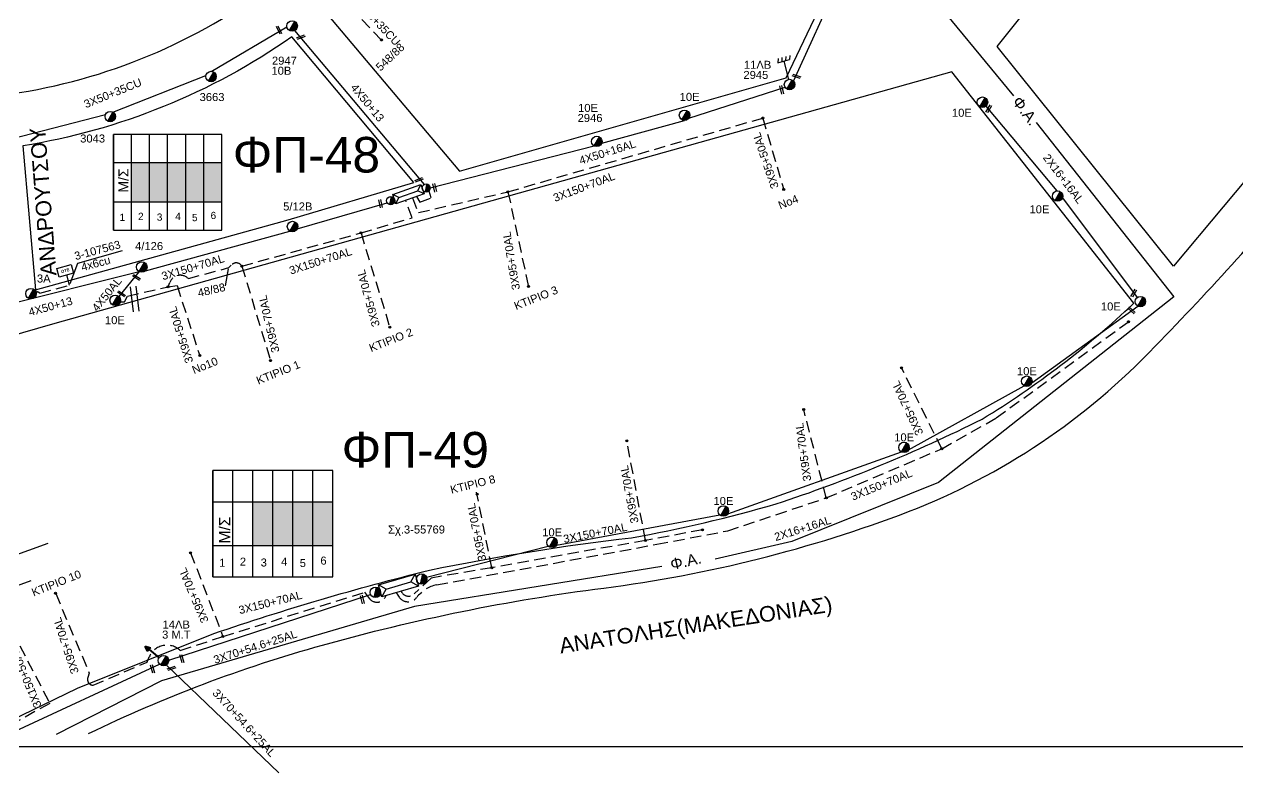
# Model space of a CAD drawing. Header units: millimetres. Extents: x 898 to 3196, y 765 to 1779.
# Drawn here: x 1080 to 1352.8, y 765.3 to 933.7 of the extents above; entities that cross this region are included whole.
import ezdxf
from ezdxf.enums import TextEntityAlignment as Align

# ---------------------------------------------------------------- set-up
doc = ezdxf.new("R2010")
doc.units = ezdxf.units.MM
doc.linetypes.add('DASHED', pattern=[19.05, 12.7, -6.35])
for name, color, linetype in [('Pillar OTE', 7, 'Continuous'), ('Ασφαλειοκιβώτια Χ.Τ 6 αναχωρήσεων', 7, 'Continuous'), ('Γείωση', 7, 'Continuous'), ('Γυμνά εναέρια ΧΤ (3Φ)   3x50+35CU', 7, 'Continuous'), ('Γυμνά εναέρια ΧΤ (3Φ)   4x50AL', 7, 'Continuous'), ('Γυμνά εναέρια ΧΤ και ΦΟΠ (1Φ)   2x16+16AL', 7, 'Continuous'), ('Γυμνά εναέρια ΧΤ και ΦΟΠ (3Φ)   4x50+16AL', 7, 'Continuous'), ('Επίτονοι', 7, 'Continuous'), ('Επιγραφές - Σχήματα', 7, 'Continuous'), ('Καλώδια ΧΤ   3x150+50AL', 7, 'DASHED'), ('Καλώδια ΧΤ   3x150+70AL', 7, 'DASHED'), ('Καλώδια ΧΤ   3x95+35CU', 7, 'DASHED'), ('Καλώδια ΧΤ   3x95+70AL', 7, 'SYN_LINE'), ('Καλώδια ΧΤ   4x50+13', 7, 'SYN_LINE'), ('Μηχανική τομή', 7, 'Continuous'), ('Στύλος ΦΜ', 7, 'Continuous'), ('Στύλος ΦΜ @ 1', 7, 'Continuous'), ('Συνδέσεις', 7, 'Continuous'), ('Συνεστραμμένα ΧΤ   3x70+54.6+25AL', 7, 'SYN_LINE'), ('Τομή', 7, 'Continuous'), ('Υποσταθμός εναέριος 2 στύλων', 7, 'Continuous'), ('Υποσταθμός πόλεως', 7, 'Continuous'), ('Υπόβαθρο ΔΕΗ', 7, 'Continuous'), ('Υπόγεια καλώδια Παροχών ΧΤ   4x50AL', 7, 'DASHED'), ('Υπόγεια καλώδια Παροχών ΧΤ   4x6', 7, 'DASHED')]:
    doc.layers.add(name, color=color, linetype=linetype)
doc.styles.add('ar', font='arial.ttf')
doc.styles.get("Standard").update_dxf_attribs({"font": 'arial.ttf'})
doc.linetypes.add('SYN_LINE', pattern='A,0.5,-0.0001,["/\\/\\/\\/",Standard,S=0.1,R=0,X=0,Y=-0.05],-0.25', length=0.7501)
doc.dimstyles.new('ISO-25', dxfattribs={"dimtxt": 2.5, "dimasz": 2.5, "dimexe": 1.25, "dimexo": 0.625, "dimtad": 1, "dimtxsty": 'Standard', "dimcen": 2.5, "dimadec": 0, "dimazin": 0, "dimtfac": 1, "dimtmove": 0, "dimatfit": 3, "dimfxl": 1, "dimarcsym": 0})

# ---------------------------------------------------------------- blocks, each defined once
blk = doc.blocks.new('ΥΠΟΣΤΑΘΜΟΣ ΕΝΑΕΡΙΟΣ ΕΠΙ 2 ΣΤΥΛΩΝ')
at = {"layer": 'Υποσταθμός εναέριος 2 στύλων', "linetype": 'Continuous'}
for points in [[(-11.97, -2.11, 0.574793), (-8.45, -0.07, 0.268822), (-9.64, 1.98)], [(9.68, -2.15, 0.574793), (13.19, -0.1, 0.268822), (12.01, 1.95)]]:
    blk.add_hatch(color=256, dxfattribs=at).paths.add_polyline_path(points)
for p, q in [((-11.97, -2.11), (-9.64, 1.98)), ((9.68, -2.15), (12.01, 1.95))]:
    blk.add_line(p, q, dxfattribs=at)
for centre in [(-10.81, -0.07), (10.84, -0.1)]:
    blk.add_circle(centre, 2.36, dxfattribs=at)
at = {"layer": 'Υποσταθμός πόλεως', "linetype": 'Continuous', "ltscale": 40}
blk.add_lwpolyline([(-8.57, 2.82), (8.57, 2.82), (8.57, -2.82), (-8.57, -2.82)], close=True, dxfattribs=at)
for points in [[(-5.75, 0), (-8.57, 2.82)], [(-8.57, -2.82), (-5.75, 0)], [(-5.75, 0), (5.75, 0)], [(5.75, 0), (8.57, 2.82)], [(8.57, -2.82), (5.75, 0)]]:
    blk.add_lwpolyline(points, dxfattribs=at)
at = {"layer": 'Υποσταθμός εναέριος 2 στύλων', "ltscale": 40, "flags": 1}
for tag, p in [('ΜΕΤΑΣΧΗΜΑΤΙΣΜΟΣ', (14.09, 2.51)), ('ΙΣΧΥΣ', (14.07, -0.28)), ('ΑΡΙΘΜΟΣ', (14.19, -3))]:
    blk.add_attdef(tag, p, '', height=1.8, dxfattribs=at)
blk = doc.blocks.new('ΥΠΑΡΧΩΝ ΤΣΙΜΕΝΤΕΝΙΟΣ ΣΤΥΛΟΣ')
at = {"layer": 'Στύλος ΦΜ'}
blk.add_hatch(color=7, dxfattribs=at).paths.add_polyline_path([(-1.29, -2.28, 0.574793), (2.62, 0, 0.268822), (1.3, 2.27)])
at = {"layer": 'Στύλος ΦΜ', "color": 7}
blk.add_line((-1.29, -2.28), (1.3, 2.27), dxfattribs=at)
blk.add_circle((0, 0), 2.62, dxfattribs=at)
at = {"layer": 'Στύλος ΦΜ', "flags": 4}
for tag, p in [('ΤΥΠΟΣ', (-4.91, 3.03)), ('ΑΡΙΘΜΟΣ', (-4.68, 8.05))]:
    blk.add_attdef(tag, p, '', height=4, dxfattribs=at)
blk = doc.blocks.new('ΤΟΜΗ')
at = {"layer": 'Τομή', "ltscale": 40}
for p, q in [((-5.68, 0), (5.68, 0)), ((5.68, -2.33), (-5.68, -2.33))]:
    blk.add_line(p, q, dxfattribs=at)
blk = doc.blocks.new('A$C76D1674A')
at = {"layer": 'Τομή', "xscale": 0.5, "yscale": 0.5, "zscale": 0.5}
blk.add_blockref('ΤΟΜΗ', (2.84, 1.17), dxfattribs=at)
blk = doc.blocks.new('ΕΠΙΤΟΝΟΣ')
at = {"layer": 'Επίτονοι', "lineweight": 40, "ltscale": 40}
blk.add_hatch(color=256, dxfattribs=at).paths.add_polyline_path([(-1.13, 6.47), (0, 9.1), (1.13, 6.47)])
for p, q in [((-1.13, 6.47), (0, 9.1)), ((1.13, 6.47), (-1.13, 6.47)), ((-1.13, 6.47), (0, 6.47)), ((0, 9.1), (1.13, 6.47)), ((0, 6.47), (0, 0))]:
    blk.add_line(p, q, dxfattribs=at)
blk = doc.blocks.new('ΓΕΙΩΣΗ')
at = {"layer": 'Γείωση', "ltscale": 40}
for p, q in [((-2.34, 11.45), (-3, 9.45)), ((-0.34, 11.45), (-1, 9.45)), ((0, 9.45), (0, 0)), ((1.66, 11.45), (1, 9.45)), ((3.66, 11.45), (3, 9.45))]:
    blk.add_line(p, q, dxfattribs=at)
blk.add_lwpolyline([(-3, 9.45), (3, 9.45)], dxfattribs=at)
blk = doc.blocks.new('ΑΣΦΑΛΕΙΟΚΙΒΩΤΙΟ ΥΠΟΣΤΑΘΜΟΥ 6 ΑΝΑΧΩΡΗΣΕΩΝ')
at = {"layer": 'Ασφαλειοκιβώτια Χ.Τ 6 αναχωρήσεων', "ltscale": 40}
for p, q in [((-23.91, 27), (23.91, 27)), ((-9.83, 27), (-9.83, -27)), ((9.83, 27), (9.83, -27)), ((-23.91, 18), (23.91, 18)), ((-23.91, 9), (23.91, 9)), ((-23.91, 0), (23.91, 0)), ((-23.91, -9), (23.91, -9)), ((-23.91, -18), (23.91, -18))]:
    blk.add_line(p, q, dxfattribs=at)
at = {"layer": 'Ασφαλειοκιβώτια Χ.Τ 6 αναχωρήσεων'}
blk.add_lwpolyline([(-23.91, -27), (23.91, -27), (23.91, 27), (-23.91, 27)], close=True, dxfattribs=at)
for s, p in [('1', (-19.31, 24.1)), ('2', (-18.83, 14.81)), ('3', (-19.2, 5.42)), ('4', (-18.79, -3.79)), ('5', (-19.44, -12.15)), ('6', (-18.35, -21.45))]:
    blk.add_text(s, height=3.6, rotation=270, dxfattribs=at).set_placement(p)
at = {"layer": 'Ασφαλειοκιβώτια Χ.Τ 6 αναχωρήσεων', "ltscale": 40}
for tag, height, p in [('ΟΝΟΜΑ', 5, (-0.27, 31.68)), ('ΚΕΙΜΕΝΟ 1', 2, (16.95, 22.41)), ('ΚΕΙΜΕΝΟ 2', 2, (16.95, 13.71)), ('ΚΕΙΜΕΝΟ 3', 2, (16.95, 4.31)), ('ΚΕΙΜΕΝΟ 4', 2, (16.95, -4.67)), ('ΚΕΙΜΕΝΟ 5', 2, (16.95, -13.51)), ('ΚΕΙΜΕΝΟ 6', 2, (16.95, -22.43)), ('ΣΧ', 2, (-0.21, -29.21))]:
    blk.add_attdef(tag, text='', height=height, dxfattribs=at).set_placement(p, align=Align.MIDDLE_CENTER)
blk = doc.blocks.new('_ΣΥΝΔΕΣΗ')
at = {"layer": 'Συνδέσεις', "linetype": 'SYN_LINE', "ltscale": 40}
blk.add_hatch(color=256, dxfattribs=at).paths.add_polyline_path([(0.5, -0.01, 1), (-0.5, -0.01, 1)])
at = {"layer": 'Συνδέσεις'}
blk.add_circle((0, -0.01), 0.5, dxfattribs=at)
blk = doc.blocks.new('ΜΗΧΑΝΙΚΗ ΤΟΜΗ')
at = {"layer": 'Μηχανική τομή', "ltscale": 40}
for p, q in [((-1.89, 0.78), (1.89, 0.78)), ((1.89, 0), (-1.89, 0))]:
    blk.add_line(p, q, dxfattribs=at)
blk = doc.blocks.new('PILLAR ΟΤΕ')
at = {"layer": 'Pillar OTE', "ltscale": 40}
blk.add_lwpolyline([(-3.31, 2.02), (3.39, 2.02), (3.39, -1.99), (-3.31, -1.99)], close=True, dxfattribs=at)
at = {"layer": 'Pillar OTE', "insert": (-1.81, 0.71), "char_height": 1.3575, "width": 109.961, "attachment_point": 1}
blk.add_mtext('{\\fArial|b1|i0|c161|p34;OTE}', dxfattribs=at)

msp = doc.modelspace()

# ---------------------------------------------------------------- hatches: boundary and pattern name
at = {"layer": 'Τομή', "linetype": 'Continuous'}
for color, points in [(6, [(1108.16, 902.56), (1104.11, 902.56), (1104.11, 893.72), (1108.16, 893.72)]), (173, [(1112.21, 902.56), (1108.16, 902.56), (1108.16, 893.72), (1112.21, 893.72)]), (2, [(1116.26, 902.56), (1112.21, 902.56), (1112.21, 893.72), (1116.26, 893.72)]), (151, [(1120.31, 902.56), (1116.26, 902.56), (1116.26, 893.72), (1120.31, 893.72)]), (30, [(1124.36, 902.56), (1120.31, 902.56), (1120.31, 893.72), (1124.36, 893.72)]), (6, [(1135.83, 826.25), (1131.33, 826.25), (1131.33, 816.42), (1135.83, 816.42)]), (1, [(1140.33, 826.25), (1135.83, 826.25), (1135.83, 816.42), (1140.33, 816.42)]), (151, [(1144.83, 826.25), (1140.33, 826.25), (1140.33, 816.42), (1144.83, 816.42)]), (85, [(1149.33, 826.25), (1144.83, 826.25), (1144.83, 816.42), (1149.33, 816.42)])]:
    msp.add_hatch(color=color, dxfattribs=at).paths.add_polyline_path(points)

# ---------------------------------------------------------------- linework, layer by layer
at = {"layer": 'Γυμνά εναέρια ΧΤ (3Φ)   3x50+35CU', "color": 6, "linetype": 'Continuous'}
for points in [[(1122.02, 923.09), (1139.03, 933.1)], [(1099.89, 913.93), (1120.82, 922.15)], [(1072.28, 906.69), (1098.22, 913.37)]]:
    msp.add_lwpolyline(points, dxfattribs=at)
at = {"layer": 'Γυμνά εναέρια ΧΤ (3Φ)   4x50AL', "color": 30, "linetype": 'Continuous'}
msp.add_lwpolyline([(1105.82, 878.05), (1101.23, 872.45)], dxfattribs=at)
at = {"layer": 'Γυμνά εναέρια ΧΤ και ΦΟΠ (1Φ)   2x16+16AL', "ltscale": 0.2}
for points in [[(1296.18, 915.26), (1312.11, 896.2)], [(1313.41, 894.66), (1330.16, 872.22)], [(1306.49, 853.04), (1330.33, 870.29)], [(1278.81, 837.97), (1304.79, 852.38)], [(1238.15, 823.6), (1277.19, 837.49)], [(1199.64, 816.54), (1236.37, 823.33)], [(1170.42, 809.32), (1197.79, 816.32)]]:
    msp.add_lwpolyline(points, dxfattribs=at)
at = {"layer": 'Γυμνά εναέρια ΧΤ και ΦΟΠ (3Φ)   4x50+16AL', "color": 173, "linetype": 'Continuous'}
for points in [[(1252.93, 920.88), (1263.19, 943.48)], [(1229.42, 912.59), (1251.01, 919.54)], [(1209.8, 906.93), (1228.38, 912.03)], [(1171.25, 896.88), (1208.12, 906.31)]]:
    msp.add_lwpolyline(points, dxfattribs=at)
at = {"layer": 'Επιγραφές - Σχήματα'}
msp.add_lwpolyline([(939.73, 1767.32), (2955.99, 1767.32), (2955.99, 771.15), (939.73, 771.15)], close=True, dxfattribs=at)
at = {"layer": 'Επιγραφές - Σχήματα', "color": 85, "linetype": 'Continuous'}
for points in [[(1419.32, 1104.9), (1282.25, 942.08), (1302.41, 917.6)], [(1307.48, 911.6), (1338.46, 872.41), (1285.54, 830.61), (1252.55, 817.36), (1235.29, 813.35)], [(1223.3, 811.71), (1167.68, 802.73), (1110.79, 786.03), (1087.11, 773.96)]]:
    msp.add_lwpolyline(points, dxfattribs=at)
at = {"layer": 'Καλώδια ΧΤ   3x150+50AL', "color": 151, "ltscale": 0.2}
msp.add_lwpolyline([(1078.96, 793.87), (1085.71, 780.94), (1076.41, 775.82), (1077.04, 773.71, -0.83818), (1075.9, 773.13, -2.104766)], format="xyb", dxfattribs=at)
at = {"layer": 'Καλώδια ΧΤ   3x150+70AL', "color": 2, "linetype": 'DASHED', "ltscale": 0.2}
msp.add_lwpolyline([(1167.24, 894.61), (1168.57, 891.31), (1188.72, 896), (1246.01, 912.6)], dxfattribs=at)
at = {"layer": 'Καλώδια ΧΤ   3x150+70AL', "color": 151, "ltscale": 0.2}
msp.add_lwpolyline([(1101.54, 871.22), (1102.5, 871.29), (1103.21, 872.54), (1112.29, 874.66), (1112.69, 875.64, -0.537497), (1116.87, 876.47), (1126, 878.97), (1126.49, 879.51, -0.505032), (1128.9, 879.28), (1155.68, 886.75), (1167.16, 890.18), (1165.75, 894.08)], format="xyb", dxfattribs=at)
at = {"layer": 'Καλώδια ΧΤ   3x150+70AL', "color": 85, "ltscale": 0.2}
msp.add_lwpolyline([(1163.62, 805.85), (1163.94, 805.31), (1164.26, 804.85, 0.51179), (1168.2, 804.76, -0.182293), (1172.69, 807.6), (1222.17, 816.72), (1238.14, 819.76), (1260.3, 827.17), (1286.26, 838.22), (1298.51, 845.14), (1328.24, 866.78)], format="xyb", dxfattribs=at)
at = {"layer": 'Καλώδια ΧΤ   3x150+70AL', "color": 1, "ltscale": 0.2}
msp.add_lwpolyline([(1232.44, 819.97), (1219.64, 817.59), (1185.07, 811.46), (1171.46, 809.14), (1167.65, 805.56, -0.516746), (1164.7, 806.16, -1.536895)], format="xyb", dxfattribs=at)
at = {"layer": 'Καλώδια ΧΤ   3x95+35CU', "color": 151, "ltscale": 0.2}
msp.add_lwpolyline([(1160.26, 930.14), (1150.04, 940.9)], dxfattribs=at)
at = {"layer": 'Καλώδια ΧΤ   3x95+70AL', "color": 2, "linetype": 'DASHED', "ltscale": 0.2}
for points in [[(1246.01, 912.6), (1250.71, 896.55)], [(1188.72, 896), (1193.33, 874.74)]]:
    msp.add_lwpolyline(points, dxfattribs=at)
at = {"layer": 'Καλώδια ΧΤ   3x95+70AL', "color": 151, "linetype": 'DASHED', "ltscale": 0.2}
for points in [[(1155.68, 886.75), (1162.14, 865.55)], [(1128.9, 879.28), (1135.33, 858.03)], [(1112.29, 874.66), (1114.31, 874.9), (1119.43, 859.17)]]:
    msp.add_lwpolyline(points, dxfattribs=at)
at = {"layer": 'Καλώδια ΧΤ   3x95+70AL', "color": 85, "linetype": 'DASHED', "ltscale": 0.2}
for points in [[(1286.26, 838.22), (1277.22, 856.39)], [(1260.3, 827.17), (1255.21, 847.06)]]:
    msp.add_lwpolyline(points, dxfattribs=at)
at = {"layer": 'Καλώδια ΧΤ   3x95+70AL', "color": 1, "linetype": 'DASHED', "ltscale": 0.2}
for points in [[(1219.64, 817.59), (1215.46, 839.98)], [(1185.07, 811.46), (1181.68, 828.48)]]:
    msp.add_lwpolyline(points, dxfattribs=at)
at = {"layer": 'Καλώδια ΧΤ   3x95+70AL', "color": 6, "linetype": 'DASHED', "ltscale": 0.2}
for points in [[(1117.36, 814.81), (1124.64, 795.99), (1156.47, 805.92), (1157.61, 804.49, 0.600923), (1161.29, 805.18, -4.460884)], [(1087.03, 805.65), (1094.58, 787.75), (1094.25, 786.76, 0.49964), (1095.45, 785.02), (1107.57, 790.23), (1108.07, 791.39, -0.521596), (1115.05, 792.83), (1124.64, 795.99)]]:
    msp.add_lwpolyline(points, format="xyb", dxfattribs=at)
at = {"layer": 'Καλώδια ΧΤ   4x50+13', "color": 6, "linetype": 'Continuous'}
msp.add_lwpolyline([(1140.73, 932.26), (1169.85, 897.62)], dxfattribs=at)
at = {"layer": 'Καλώδια ΧΤ   4x50+13', "linetype": 'DASHED', "ltscale": 0.2}
msp.add_lwpolyline([(1168.18, 894.95), (1168.89, 893.69), (1171.45, 894.63), (1170.98, 896.18)], dxfattribs=at)
at = {"layer": 'Καλώδια ΧΤ   4x50+13', "color": 30, "linetype": 'Continuous'}
for points in [[(1141.36, 887.71), (1161.56, 893.55)], [(1107.19, 878.21), (1139.7, 887.16)], [(1074.71, 870.27), (1105.82, 878.05)]]:
    msp.add_lwpolyline(points, dxfattribs=at)
at = {"layer": 'Συνεστραμμένα ΧΤ   3x70+54.6+25AL', "color": 151, "ltscale": 20}
for points in [[(1112.45, 790.65), (1157.84, 805.44)], [(1075.86, 773.74), (1110.4, 789.78)], [(1111.9, 789.58), (1137.17, 765.34)]]:
    msp.add_lwpolyline(points, dxfattribs=at)
at = {"layer": 'Υπόβαθρο ΔΕΗ'}
for points in [[(1094.44, 774.18, -0.044755), (1147.01, 794.04, -0.036394), (1210.25, 806.88, 0.059264), (1278.81, 824.09, 0.111083), (1334.25, 861.3, 0.021842), (1370.02, 901.15, -0.004879), (1428.44, 969.26, -0.007422), (1518.45, 1076.73, 0.003751), (1601.05, 1172.12, -0.005971), (1670.71, 1249.68, -0.005621), (1794.27, 1383.29, -0.043389), (1835.66, 1418.39, -0.000323), (1918.52, 1485.75, -0.024478), (1947.88, 1507.44, -0.068706), (1987.24, 1525.03, -0.01154), (2081.97, 1552, -0.010636)], [(1147.18, 937), (1177.8, 900.68), (1251.25, 921.64), (1274.17, 969.77), (1191.3, 1008.86, -0.171452), (1147.18, 937, 3.953277)], [(1043.44, 997.73), (1011.16, 926.84, 0.130739), (1072.87, 917.49, 0.126861), (1132.79, 940.39), (1081.43, 1000.88, -0.227388), (1043.44, 997.73, -2.60294)], [(1079.61, 906.31), (1082.51, 873.94), (1139.31, 889.67), (1167.54, 898.11), (1140.12, 930.82, -0.112436), (1079.61, 906.31, 15.201416)], [(1071.92, 774.69), (1091.91, 784.37), (1122.62, 796.65, -0.021851), (1171.07, 810.91, -0.02192), (1216.47, 818.2, 0.026638), (1248.99, 825.8, 0.036387), (1295.35, 844.88, 0.051225), (1329.42, 870.92), (1288.49, 922.99), (1178.92, 892.28), (1086.32, 866.24), (971.54, 833.12), (998.92, 785.69), (1085.34, 817.01)]]:
    msp.add_lwpolyline(points, format="xyb", dxfattribs=at)
msp.add_lwpolyline([(1475.6, 1166.3), (1533.86, 1113.77), (1463.97, 1030.69), (1383.03, 932.68), (1338.34, 879.29), (1298.74, 928.7), (1318.28, 953.18), (1305.17, 966.53), (1368.05, 1040.81)], close=True, dxfattribs=at)
for points in [[(1092.04, 879.98), (1102.08, 882.8)], [(1002.13, 779.55), (1081.49, 808.61)]]:
    msp.add_lwpolyline(points, dxfattribs=at)
at = {"layer": 'Υπόγεια καλώδια Παροχών ΧΤ   4x6', "color": 30, "linetype": 'DASHED', "ltscale": 0.2}
msp.add_lwpolyline([(1082.34, 873.17, -0.532592), (1083.47, 873.17), (1090.15, 875.02), (1089.51, 877.32)], format="xyb", dxfattribs=at)

# ---------------------------------------------------------------- block references
at = {"layer": 'Pillar OTE', "xscale": 0.5, "yscale": 0.5, "zscale": 0.5, "rotation": 15.47206876067244}
msp.add_blockref('PILLAR ΟΤΕ', (1089.12, 878.24), dxfattribs=at)
at = {"layer": 'Ασφαλειοκιβώτια Χ.Τ 6 αναχωρήσεων', "rotation": 90}
for p, xscale, yscale, zscale in [((1112.21, 898.14), 0.4500000000000028, 0.4500000000000028, 0.4500000000000028), ((1135.83, 821.33), 0.5, 0.5, 0.5)]:
    msp.add_blockref('ΑΣΦΑΛΕΙΟΚΙΒΩΤΙΟ ΥΠΟΣΤΑΘΜΟΥ 6 ΑΝΑΧΩΡΗΣΕΩΝ', p, dxfattribs=dict(at, xscale=xscale, yscale=yscale, zscale=zscale))
at = {"layer": 'Γυμνά εναέρια ΧΤ και ΦΟΠ (3Φ)   4x50+16AL', "color": 5, "linetype": 'Continuous', "xscale": 0.45, "yscale": 0.45, "zscale": 0.45, "rotation": 14.85659811492243}
msp.add_blockref('ΓΕΙΩΣΗ', (1251.8, 921.28), dxfattribs=at)
at = {"layer": 'Γυμνά εναέρια ΧΤ και ΦΟΠ (3Φ)   4x50+16AL', "color": 5, "linetype": 'Continuous', "lineweight": 50, "rotation": 276.804113755957}
msp.add_blockref('A$C76D1674A', (1103.86, 874.63), dxfattribs=at)
at = {"layer": 'Μηχανική τομή'}
for p, xscale, yscale, zscale, rotation in [((1137.41, 932.48), 0.500000000000033, 0.500000000000033, 0.500000000000033, 116.100580995279), ((1142.07, 930.97), 0.4999999999999722, 0.4999999999999722, 0.4999999999999722, 200.9053776547329), ((1253.65, 922.17), 0.4999999999997963, 0.4999999999997963, 0.4999999999997963, 160.5697505646085), ((1250.43, 918.98), 0.4999999999998276, 0.4999999999998276, 0.4999999999998276, 103.3096196179059), ((1296.65, 914.74), 0.4999999999999621, 0.4999999999999621, 0.4999999999999621, 239.2444096171319), ((1168.63, 898.86), 0.4999999999999722, 0.4999999999999722, 0.4999999999999722, 200.9053776547329), ((1172.45, 896.96), 0.4999999999998276, 0.4999999999998276, 0.4999999999998276, 103.3096196179059), ((1160.25, 893.38), 0.4999999999998276, 0.4999999999998276, 0.4999999999998276, 103.3096196179059), ((1105.3, 876.9), 0.4999999999999795, 0.4999999999999795, 0.4999999999999795, 147.4307261659483), ((1101.94, 873.21), 0.4999999999999868, 0.4999999999999868, 0.4999999999999868, 144.4952600795675), ((1329.25, 873.28), 0.4999999999999621, 0.4999999999999621, 0.4999999999999621, 239.2444096171319), ((1328.8, 869.18), 0.5000000000000103, 0.5000000000000103, 0.5000000000000103, 319.0674207653881), ((1156.17, 804.34), 0.4999999999999475, 0.4999999999999475, 0.4999999999999475, 105.0558109058656), ((1115.58, 791.05), 0.4999999999999475, 0.4999999999999475, 0.4999999999999475, 105.0558109058656), ((1108.97, 788.75), 0.4999999999999475, 0.4999999999999475, 0.4999999999999475, 105.0558109058656), ((1113.15, 788.65), 0.4999999999999399, 0.4999999999999399, 0.4999999999999399, 18.17823751501255)]:
    msp.add_blockref('ΜΗΧΑΝΙΚΗ ΤΟΜΗ', p, dxfattribs=dict(at, xscale=xscale, yscale=yscale, zscale=zscale, rotation=rotation))
at = {"layer": 'Στύλος ΦΜ @ 1', "ltscale": 40}
ref = msp.add_blockref('ΥΠΑΡΧΩΝ ΤΣΙΜΕΝΤΕΝΙΟΣ ΣΤΥΛΟΣ', (1140.19, 933.3), dxfattribs=dict(at, xscale=0.4499999999998181, yscale=0.4499999999998181, zscale=0.4499999999998181))
ref.add_attrib('ΤΥΠΟΣ', '10B', (1135.55, 922.33), dxfattribs={"layer": 'Στύλος ΦΜ', "height": 1.8, "flags": 4})
ref.add_attrib('ΑΡΙΘΜΟΣ', '2947', (1135.66, 924.6), dxfattribs={"layer": 'Στύλος ΦΜ', "height": 1.8, "flags": 4})
ref = msp.add_blockref('ΥΠΑΡΧΩΝ ΤΣΙΜΕΝΤΕΝΙΟΣ ΣΤΥΛΟΣ', (1252.03, 920.12), dxfattribs=dict(at, xscale=0.4499999999998181, yscale=0.4499999999998181, zscale=0.4499999999998181))
ref.add_attrib('ΤΥΠΟΣ', '2945', (1241.66, 921.39), dxfattribs={"layer": 'Στύλος ΦΜ', "height": 1.8, "flags": 4})
ref.add_attrib('ΑΡΙΘΜΟΣ', '11ΛB', (1241.77, 923.66), dxfattribs={"layer": 'Στύλος ΦΜ', "height": 1.8, "flags": 4})
ref = msp.add_blockref('ΥΠΑΡΧΩΝ ΤΣΙΜΕΝΤΕΝΙΟΣ ΣΤΥΛΟΣ', (1121.97, 921.92), dxfattribs=dict(at, xscale=0.4499999999998181, yscale=0.4499999999998181, zscale=0.4499999999998181))
ref.add_attrib('ΤΥΠΟΣ', '3663', (1119.39, 916.41), dxfattribs={"layer": 'Στύλος ΦΜ', "height": 1.8, "flags": 4})
ref = msp.add_blockref('ΥΠΑΡΧΩΝ ΤΣΙΜΕΝΤΕΝΙΟΣ ΣΤΥΛΟΣ', (1228.42, 913.21), dxfattribs=dict(at, xscale=0.4499999999998181, yscale=0.4499999999998181, zscale=0.4499999999998181))
ref.add_attrib('ΤΥΠΟΣ', '10E', (1227.33, 916.46), dxfattribs={"layer": 'Στύλος ΦΜ', "height": 1.8, "flags": 4})
ref = msp.add_blockref('ΥΠΑΡΧΩΝ ΤΣΙΜΕΝΤΕΝΙΟΣ ΣΤΥΛΟΣ', (1295.41, 916.15), dxfattribs=dict(at, xscale=0.4499999999998181, yscale=0.4499999999998181, zscale=0.4499999999998181))
ref.add_attrib('ΤΥΠΟΣ', '10E', (1288.54, 912.88), dxfattribs={"layer": 'Στύλος ΦΜ', "height": 1.8, "flags": 4})
ref = msp.add_blockref('ΥΠΑΡΧΩΝ ΤΣΙΜΕΝΤΕΝΙΟΣ ΣΤΥΛΟΣ', (1099.31, 912.91), dxfattribs=dict(at, xscale=0.4499999999998181, yscale=0.4499999999998181, zscale=0.4499999999998181))
ref.add_attrib('ΤΥΠΟΣ', '3043', (1092.54, 907.09), dxfattribs={"layer": 'Στύλος ΦΜ', "height": 1.8, "flags": 4})
ref = msp.add_blockref('ΥΠΑΡΧΩΝ ΤΣΙΜΕΝΤΕΝΙΟΣ ΣΤΥΛΟΣ', (1208.7, 907.34), dxfattribs=dict(at, xscale=0.4499999999998181, yscale=0.4499999999998181, zscale=0.4499999999998181))
ref.add_attrib('ΤΥΠΟΣ', '2946', (1204.38, 911.71), dxfattribs={"layer": 'Στύλος ΦΜ', "height": 1.8, "flags": 4})
ref.add_attrib('ΑΡΙΘΜΟΣ', '10E', (1204.49, 913.97), dxfattribs={"layer": 'Στύλος ΦΜ', "height": 1.8, "flags": 4})
ref = msp.add_blockref('ΥΠΑΡΧΩΝ ΤΣΙΜΕΝΤΕΝΙΟΣ ΣΤΥΛΟΣ', (1312.3, 895.04), dxfattribs=dict(at, xscale=0.4499999999998181, yscale=0.4499999999998181, zscale=0.4499999999998181))
ref.add_attrib('ΤΥΠΟΣ', '10E', (1305.98, 891.16), dxfattribs={"layer": 'Στύλος ΦΜ', "height": 1.8, "flags": 4})
ref = msp.add_blockref('ΥΠΑΡΧΩΝ ΤΣΙΜΕΝΤΕΝΙΟΣ ΣΤΥΛΟΣ', (1140.28, 888.19), dxfattribs=dict(at, xscale=0.4499999999998181, yscale=0.4499999999998181, zscale=0.4499999999998181))
ref.add_attrib('ΤΥΠΟΣ', '5/12B', (1138.18, 891.81), dxfattribs={"layer": 'Στύλος ΦΜ', "height": 1.8, "flags": 4})
ref = msp.add_blockref('ΥΠΑΡΧΩΝ ΤΣΙΜΕΝΤΕΝΙΟΣ ΣΤΥΛΟΣ', (1106.4, 879.08), dxfattribs=dict(at, xscale=0.4499999999998181, yscale=0.4499999999998181, zscale=0.4499999999998181))
ref.add_attrib('ΤΥΠΟΣ', '4/126', (1104.89, 882.9), dxfattribs={"layer": 'Στύλος ΦΜ', "height": 1.8, "flags": 4})
ref = msp.add_blockref('ΥΠΑΡΧΩΝ ΤΣΙΜΕΝΤΕΝΙΟΣ ΣΤΥΛΟΣ', (1081.48, 873.1), dxfattribs=dict(at, xscale=0.4499999999998181, yscale=0.4499999999998181, zscale=0.4499999999998181))
ref.add_attrib('ΤΥΠΟΣ', '3Α', (1082.82, 875.6), dxfattribs={"layer": 'Στύλος ΦΜ', "height": 1.8, "flags": 4})
ref = msp.add_blockref('ΥΠΑΡΧΩΝ ΤΣΙΜΕΝΤΕΝΙΟΣ ΣΤΥΛΟΣ', (1100.42, 871.6), dxfattribs=dict(at, xscale=0.4499999999998181, yscale=0.4499999999998181, zscale=0.4499999999998181))
ref.add_attrib('ΤΥΠΟΣ', '10E', (1098.11, 866.23), dxfattribs={"layer": 'Στύλος ΦΜ', "height": 1.8, "flags": 4})
ref = msp.add_blockref('ΥΠΑΡΧΩΝ ΤΣΙΜΕΝΤΕΝΙΟΣ ΣΤΥΛΟΣ', (1330.91, 871.31), dxfattribs=dict(at, xscale=0.4499999999998181, yscale=0.4499999999998181, zscale=0.4499999999998181))
ref.add_attrib('ΤΥΠΟΣ', '10E', (1322.03, 869.32), dxfattribs={"layer": 'Στύλος ΦΜ', "height": 1.8, "flags": 4})
ref = msp.add_blockref('ΥΠΑΡΧΩΝ ΤΣΙΜΕΝΤΕΝΙΟΣ ΣΤΥΛΟΣ', (1305.37, 853.4), dxfattribs=dict(at, xscale=0.4499999999998181, yscale=0.4499999999998181, zscale=0.4499999999998181))
ref.add_attrib('ΤΥΠΟΣ', '10E', (1303.16, 854.76), dxfattribs={"layer": 'Στύλος ΦΜ', "height": 1.8, "flags": 4})
ref = msp.add_blockref('ΥΠΑΡΧΩΝ ΤΣΙΜΕΝΤΕΝΙΟΣ ΣΤΥΛΟΣ', (1277.77, 838.51), dxfattribs=dict(at, xscale=0.4499999999998181, yscale=0.4499999999998181, zscale=0.4499999999998181))
ref.add_attrib('ΤΥΠΟΣ', '10E', (1275.56, 839.87), dxfattribs={"layer": 'Στύλος ΦΜ', "height": 1.8, "flags": 4})
ref = msp.add_blockref('ΥΠΑΡΧΩΝ ΤΣΙΜΕΝΤΕΝΙΟΣ ΣΤΥΛΟΣ', (1237.15, 824.21), dxfattribs=dict(at, xscale=0.4499999999998181, yscale=0.4499999999998181, zscale=0.4499999999998181))
ref.add_attrib('ΤΥΠΟΣ', '10E', (1234.93, 825.57), dxfattribs={"layer": 'Στύλος ΦΜ', "height": 1.8, "flags": 4})
ref = msp.add_blockref('ΥΠΑΡΧΩΝ ΤΣΙΜΕΝΤΕΝΙΟΣ ΣΤΥΛΟΣ', (1198.63, 817.15), dxfattribs=dict(at, xscale=0.4499999999998181, yscale=0.4499999999998181, zscale=0.4499999999998181))
ref.add_attrib('ΤΥΠΟΣ', '10E', (1196.42, 818.51), dxfattribs={"layer": 'Στύλος ΦΜ', "height": 1.8, "flags": 4})
ref = msp.add_blockref('ΥΠΑΡΧΩΝ ΤΣΙΜΕΝΤΕΝΙΟΣ ΣΤΥΛΟΣ', (1111.27, 790.57), dxfattribs=dict(at, xscale=0.4499999999998181, yscale=0.4499999999998181, zscale=0.4499999999998181))
ref.add_attrib('ΤΥΠΟΣ', '3 M.T', (1110.96, 795.51), dxfattribs={"layer": 'Στύλος ΦΜ', "height": 1.8, "flags": 4})
ref.add_attrib('ΑΡΙΘΜΟΣ', '14ΛB', (1111.06, 797.78), dxfattribs={"layer": 'Στύλος ΦΜ', "height": 1.8, "flags": 4})
at = {"layer": 'Συνδέσεις', "xscale": 0.4500000000000455, "yscale": 0.4500000000000455, "zscale": 0.4500000000000455}
for p in [(1160.27, 930.15), (1246.01, 912.6), (1188.72, 896.01), (1250.71, 896.55), (1155.68, 886.76), (1128.91, 879.29), (1112.29, 874.66), (1193.33, 874.74), (1162.14, 865.55), (1328.24, 866.79), (1119.43, 859.17), (1135.33, 858.03), (1277.22, 856.4), (1255.21, 847.07), (1215.46, 839.98), (1286.26, 838.23), (1181.77, 828.02), (1260.31, 827.18), (1232.44, 819.97), (1219.64, 817.6), (1117.36, 814.81), (1185.07, 811.47), (1086.99, 805.7), (1124.64, 795.99)]:
    msp.add_blockref('_ΣΥΝΔΕΣΗ', p, dxfattribs=at)
at = {"layer": 'Συνεστραμμένα ΧΤ   3x70+54.6+25AL', "color": 154, "ltscale": 20, "xscale": 0.45, "yscale": 0.45, "zscale": 0.45, "rotation": 50.10452956362256}
msp.add_blockref('ΕΠΙΤΟΝΟΣ', (1110.27, 791.19), dxfattribs=at)
at = {"layer": 'Υποσταθμός εναέριος 2 στύλων'}
for p, xscale, yscale, zscale, rotation in [((1166.33, 895.46), 0.3909954135954218, 0.3909954135954218, 0.3909954135954218, 19.60746156817955), ((1164.1, 807.45), 0.5000000000000473, 0.5000000000000473, 0.5000000000000473, 16.10389838556952)]:
    msp.add_blockref('ΥΠΟΣΤΑΘΜΟΣ ΕΝΑΕΡΙΟΣ ΕΠΙ 2 ΣΤΥΛΩΝ', p, dxfattribs=dict(at, xscale=xscale, yscale=yscale, zscale=zscale, rotation=rotation))

# ---------------------------------------------------------------- texts
at = {"layer": 'Γυμνά εναέρια ΧΤ (3Φ)   3x50+35CU', "linetype": 'Continuous'}
msp.add_text('3X50+35CU', height=1.8, rotation=22.0631, dxfattribs=at).set_placement((1099.87, 918.2), align=Align.MIDDLE)
at = {"layer": 'Γυμνά εναέρια ΧΤ (3Φ)   4x50AL', "linetype": 'Continuous', "insert": (1095.01, 870.04), "char_height": 1.8, "width": 14.4913, "attachment_point": 1, "rotation": 51.199, "style": 'ar'}
msp.add_mtext('4Χ50ΑL', dxfattribs=at)
at = {"layer": 'Γυμνά εναέρια ΧΤ και ΦΟΠ (1Φ)   2x16+16AL', "linetype": 'Continuous'}
for rotation, p in [(307.328, (1313.61, 898.95)), (17.5314, (1254.96, 820.28))]:
    msp.add_text('2X16+16AL', height=1.8, rotation=rotation, dxfattribs=at).set_placement(p, align=Align.MIDDLE)
at = {"layer": 'Γυμνά εναέρια ΧΤ και ΦΟΠ (3Φ)   4x50+16AL', "linetype": 'Continuous'}
msp.add_text('4X50+16AL', height=1.8, rotation=17.4815, dxfattribs=at).set_placement((1211.09, 904.95), align=Align.MIDDLE)
at = {"layer": 'Επιγραφές - Σχήματα', "linetype": 'Continuous', "attachment_point": 1, "style": 'ar'}
for s, insert, char_height, width, rotation in [('548/88', (1158.81, 924.32), 1.8, 8.3548, 43.4406), ('ΑΝΔΡΟΥΤΣΟΥ', (1083.74, 876.95), 3.5, 25.2338, 94.435), ('Μ/Σ', (1101.15, 895.83), 2.25, 4.9555, 90), ('Νο4', (1249.26, 893.69), 1.8, 8.3548, 21.8184), ('48/88', (1118.79, 874.09), 1.8, 8.3548, 13.0736), ('ΚΤΙΡΙΟ 3', (1189.87, 871.06), 1.8, 12.185, 21.8184), ('ΚΤΙΡΙΟ 2', (1157.28, 861.59), 1.8, 12.185, 21.8184), ('Νο10', (1117.47, 856.66), 1.8, 8.3548, 21.8184), ('ΚΤΙΡΙΟ 1', (1131.92, 854.3), 1.8, 12.185, 21.8184), ('ΚΤΙΡΙΟ 8', (1175.57, 829.82), 1.8, 12.185, 14.1236), ('Μ/Σ', (1123.78, 816.91), 2.5, 10.3402, 90), ('ΚΤΙΡΙΟ 10', (1081.4, 806.64), 1.8, 12.185, 21.8184), ('ΑΝΑΤΟΛΗΣ(ΜΑΚΕΔΟΝΙΑΣ)', (1200.03, 795.61), 3.5, 25.2338, 8.7608)]:
    msp.add_mtext(s, dxfattribs=dict(at, insert=insert, char_height=char_height, width=width, rotation=rotation))
at = {"layer": 'Επιγραφές - Σχήματα', "color": 85, "linetype": 'Continuous', "char_height": 2.5, "width": 5.0748, "attachment_point": 1, "style": 'ar'}
for insert, rotation in [((1303.94, 917.77), 307.0917), ((1224.98, 813.36), 12.9091)]:
    msp.add_mtext('Φ.A.', dxfattribs=dict(at, insert=insert, rotation=rotation))
at = {"layer": 'Επιγραφές - Σχήματα', "linetype": 'Continuous', "width": 25.2338, "attachment_point": 1, "style": 'ar'}
for s, insert, char_height in [('ΦΠ-48', (1126.83, 908.34), 8), ('ΦΠ-49', (1151.31, 841.99), 8), ('Σχ.3-55769', (1161.76, 820.95), 1.8)]:
    msp.add_mtext(s, dxfattribs=dict(at, insert=insert, char_height=char_height))
at = {"layer": 'Καλώδια ΧΤ   3x150+50AL', "linetype": 'Continuous'}
msp.add_text('3X150+50AL', height=1.8, rotation=112.6376, dxfattribs=at).set_placement((1080.26, 786.83), align=Align.MIDDLE)
at = {"layer": 'Καλώδια ΧΤ   3x150+70AL', "linetype": 'Continuous'}
for rotation, p in [(20.5397, (1205.82, 897.11)), (16.5354, (1117.89, 879.04)), (17.8641, (1146.58, 880.47)), (22.3179, (1272.69, 830.12)), (11.1395, (1208.34, 819.28))]:
    msp.add_text('3X150+70AL', height=1.8, rotation=rotation, dxfattribs=at).set_placement(p, align=Align.MIDDLE)
at = {"layer": 'Καλώδια ΧΤ   3x150+70AL', "linetype": 'Continuous', "insert": (1127.99, 802.74), "char_height": 1.8, "width": 12.185, "attachment_point": 1, "rotation": 13.9663, "style": 'ar'}
msp.add_mtext('3Χ150+70AL', dxfattribs=at)
at = {"layer": 'Καλώδια ΧΤ   3x95+35CU', "linetype": 'Continuous'}
msp.add_text('3X95+35CU', height=1.8, rotation=313.2802, dxfattribs=at).set_placement((1159.32, 934.31), align=Align.MIDDLE)
at = {"layer": 'Καλώδια ΧΤ   3x95+70AL', "linetype": 'Continuous'}
for s, rotation, p in [('3X95+50AL', 108.8399, (1246.65, 903.03)), ('3X95+70AL', 99.4704, (1189.47, 880.47)), ('3X95+70AL', 105.081, (1157.34, 872.08)), ('3X95+50AL', 107.19, (1115.17, 863.83)), ('3X95+70AL', 103.0595, (1135, 866.29)), ('3X95+70AL', 114.993, (1278.55, 847.34)), ('3X95+70AL', 97.914, (1255.11, 837.46)), ('3X95+70AL', 100.5963, (1216.01, 827.96)), ('3X95+70AL', 101.3195, (1181.68, 819.42)), ('3X95+70AL', 113.1445, (1118.05, 805.23)), ('3X95+70AL', 108.1366, (1089.35, 793.93))]:
    msp.add_text(s, height=1.8, rotation=rotation, dxfattribs=at).set_placement(p, align=Align.MIDDLE)
at = {"layer": 'Καλώδια ΧΤ   4x50+13', "linetype": 'Continuous'}
for rotation, p in [(309.4228, (1157.14, 916.04)), (15.1603, (1085.87, 870.22))]:
    msp.add_text('4X50+13', height=1.8, rotation=rotation, dxfattribs=at).set_placement(p, align=Align.MIDDLE)
at = {"layer": 'Συνεστραμμένα ΧΤ   3x70+54.6+25AL', "linetype": 'Continuous'}
for rotation, p in [(17.9133, (1131.9, 793.68)), (312.5353, (1129.43, 776.55))]:
    msp.add_text('3X70+54.6+25AL', height=1.8, rotation=rotation, dxfattribs=at).set_placement(p, align=Align.MIDDLE)
at = {"layer": 'Υπόγεια καλώδια Παροχών ΧΤ   4x50AL', "color": 7, "ltscale": 0.2, "char_height": 1.8, "attachment_point": 1, "rotation": 15.0474}
for s, insert in [('3-107563', (1091.05, 882.36)), ('4x6cu', (1092.56, 879.88))]:
    msp.add_mtext_dynamic_manual_height_columns(s, width=1.8, gutter_width=12.5, heights=[0.118], dxfattribs=dict(at, insert=insert))

# ---------------------------------------------------------------- leaders
at = {"layer": 'Επιγραφές - Σχήματα', "ltscale": 40}
for points in [[(1090.29, 875.4), (1092.04, 879.98)], [(1125.81, 878.71), (1125.16, 874.82)]]:
    msp.add_leader(points, dimstyle='ISO-25', override={"dimasz": 1, "dimtad": 0}, dxfattribs=at)

doc.saveas('drawing.dxf')
